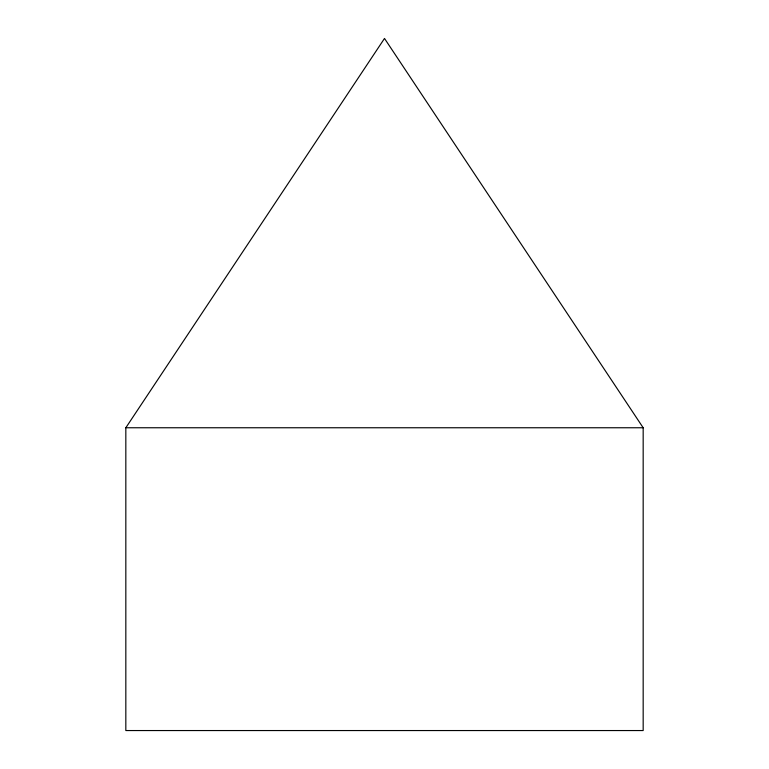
<?xml version="1.0" encoding="UTF-8"?>
<svg xmlns="http://www.w3.org/2000/svg" width="769" height="769" viewBox="0 0 769 769"><rect width="100%" height="100%" fill="white"/><g stroke="black" fill="none" stroke-linecap="round" stroke-linejoin="round"><path stroke-width="1.15" d="M125.828 427.756L384.5 38.45L643.172 427.756L643.172 730.55L125.828 730.55L125.828 427.756L643.172 427.756"/></g></svg>
